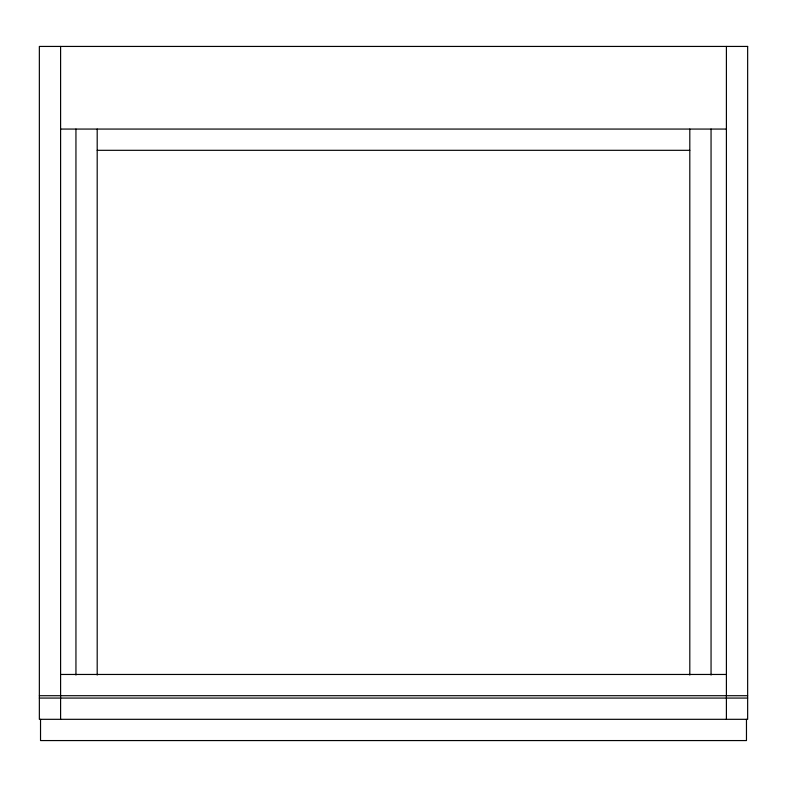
<?xml version="1.0" encoding="UTF-8"?>
<svg xmlns="http://www.w3.org/2000/svg" width="787" height="787" viewBox="0 0 787 787"><rect width="100%" height="100%" fill="white"/><g stroke="black" fill="none" stroke-linecap="round" stroke-linejoin="round"><path stroke-width="1.18" d="M60.599 129.068L726.401 129.068M97.195 150.317L689.806 150.317M60.599 674.459L726.401 674.459M39.35 695.708L747.65 695.708M39.35 698.069L747.65 698.069M746.469 719.318L746.469 740.567L40.531 740.567L40.531 719.318M726.401 46.433L726.401 719.318M711.054 129.068L711.054 675.049M689.806 129.068L689.806 675.049M97.195 129.068L97.195 675.049M75.946 129.068L75.946 675.049M60.599 46.433L60.599 719.318M747.65 46.433L39.35 46.433L39.35 719.318L747.65 719.318L747.65 46.433"/></g></svg>
